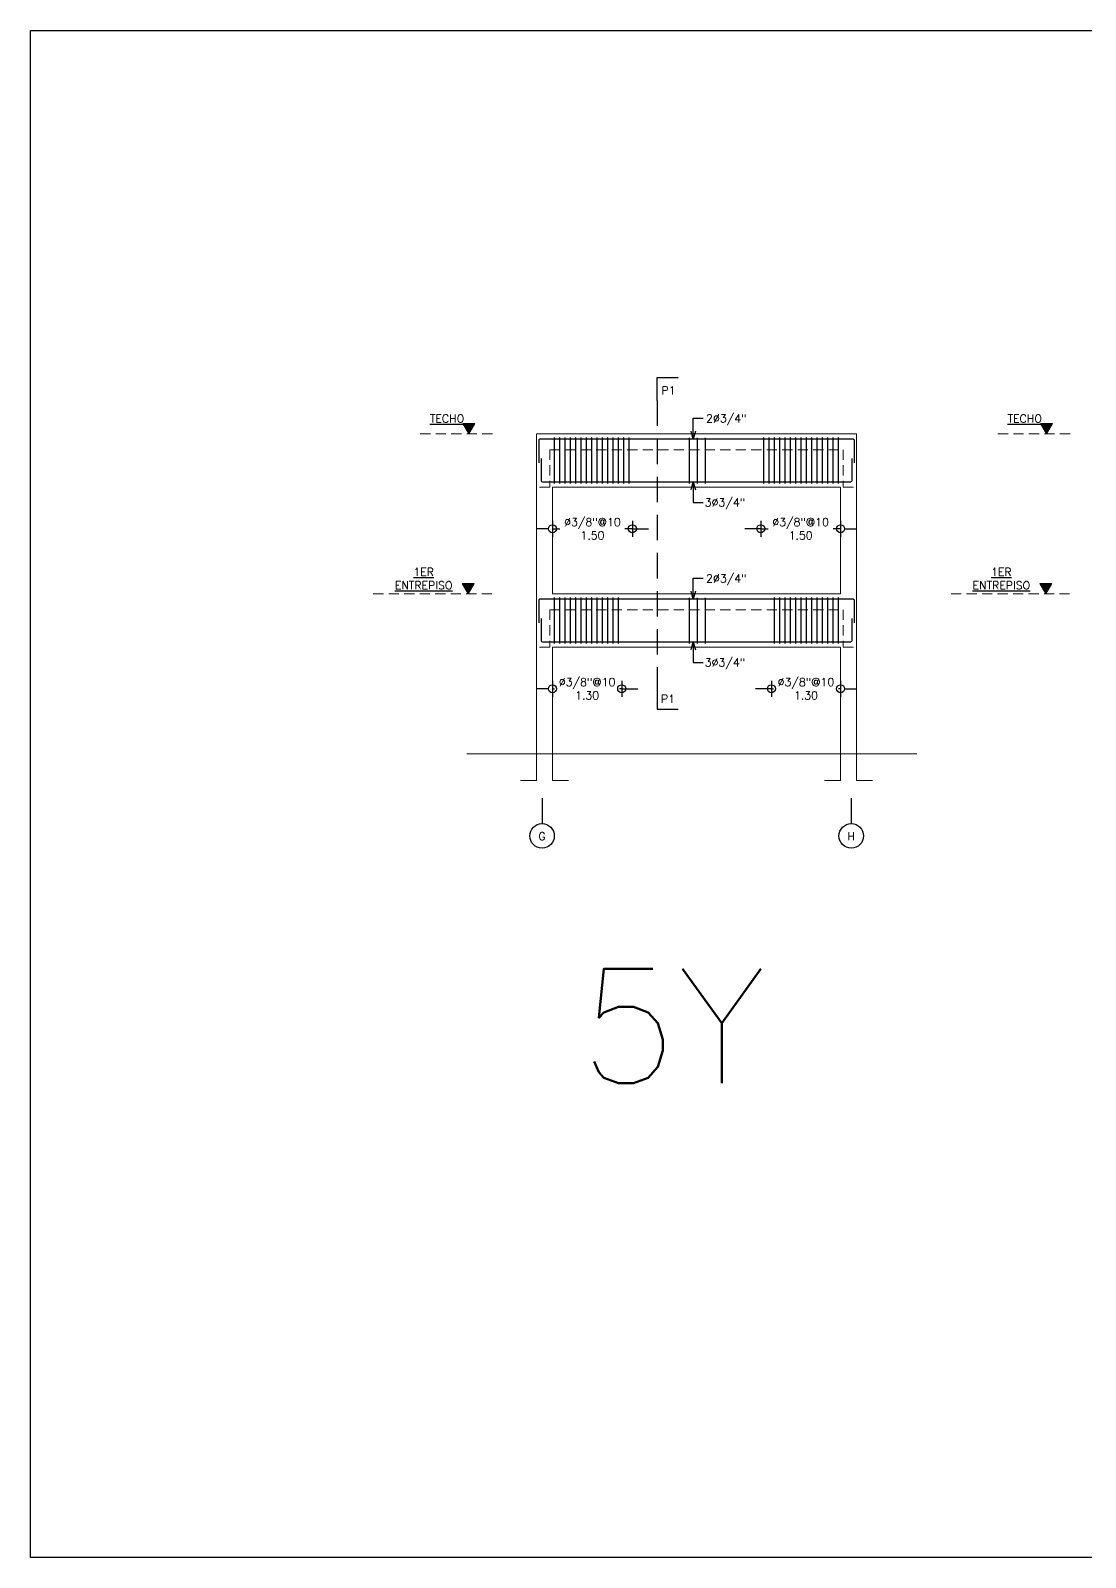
# Model space of a CAD drawing. Header units: metres. Extents: x -44 to 358, y -286 to 66.
# Drawn here: x -5.07 to 14.7, y -246.38 to -217.76 of the extents above; entities that cross this region are included whole.
import ezdxf

# ---------------------------------------------------------------- set-up
doc = ezdxf.new("R2010")
doc.units = ezdxf.units.M
doc.header["$LTSCALE"] = 0.3
doc.header["$PDMODE"] = 3
for name, pattern in [('CONTINUA', [0]), ('HIDDEN', [9.525, 6.35, -3.175]), ('HIDDEN2', [4.7625, 3.175, -1.5875])]:
    doc.linetypes.add(name, pattern=pattern)
for name, color, linetype in [('001-ACERO', 5, 'Continuous'), ('001-DIMLOSA', 4, 'Continuous'), ('001-DIMTEXTO', 4, 'Continuous'), ('001-EJES', 4, 'Continuous'), ('002-SECCION', 1, 'CONTINUA'), ('ACERO', 5, 'Continuous'), ('DIMPORTICO', 4, 'Continuous'), ('DIMTEXTO', 4, 'Continuous'), ('SECCION', 1, 'Continuous'), ('TEXTO1', 1, 'Continuous'), ('VIGA-LOSA', 1, 'Continuous')]:
    doc.layers.add(name, color=color, linetype=linetype)
doc.layers.add('Losa', color=8, linetype='HIDDEN', lineweight=18)
doc.styles.add('SIMPLEX', font='simplex_.ttf', dxfattribs={"height": 0.2})
doc.styles.add('SMPLEX', font='simplex.shx')
doc.dimstyles.new('BDIM-75', dxfattribs={"dimscale": 0.75, "dimtxt": 0.2, "dimasz": 0.2, "dimexe": 0.2, "dimexo": 0.2, "dimgap": 0.1, "dimtad": 0, "dimtih": 1, "dimtoh": 1, "dimzin": 0, "dimdsep": 46, "dimtxsty": 'SIMPLEX', "dimblk": 'OBLIQUE', "dimcen": 0.2, "dimdle": 0.2, "dimclrd": 4, "dimclre": 4, "dimclrt": 256, "dimadec": 0, "dimazin": 0, "dimtfac": 1, "dimtofl": 0, "dimtmove": 1, "dimatfit": 3, "dimldrblk": 'OPEN30', "dimfxl": 0.15, "dimtfill": 1, "dimtolj": 1, "dimtzin": 0, "dimlwd": -1, "dimlwe": -1, "dimarcsym": 0})
doc.dimstyles.new('DIM-75', dxfattribs={"dimscale": 0.75, "dimtxt": 0.2, "dimasz": 0.2, "dimexe": 0.2, "dimexo": 0.2, "dimgap": 0.1, "dimtad": 0, "dimtih": 1, "dimtoh": 1, "dimzin": 0, "dimdsep": 46, "dimtxsty": 'SMPLEX', "dimblk1": 'OBLIQUE', "dimblk2": 'OBLIQUE', "dimsah": 1, "dimcen": 0.2, "dimclrd": 4, "dimclre": 4, "dimclrt": 4, "dimadec": 0, "dimazin": 0, "dimtfac": 1, "dimtmove": 0, "dimatfit": 3, "dimldrblk": 'OBLIQUE', "dimfxl": 0.2, "dimfxlon": 1, "dimtfill": 1, "dimtolj": 1, "dimtzin": 0, "dimarcsym": 0})

# ---------------------------------------------------------------- blocks, each defined once
blk = doc.blocks.new('A$C2BC87D2B')
at = {"layer": '001-DIMTEXTO', "lineweight": 0}
h = blk.add_hatch(color=4, dxfattribs=at)
h.dxf.hatch_style = 1
h.paths.add_polyline_path([(0, 0), (0.112, 0.194), (-0.112, 0.194)])
at = {"layer": '001-DIMTEXTO', "color": 4, "lineweight": 0, "flags": 128}
blk.add_lwpolyline([(0, 0), (0.112, 0.194), (-0.112, 0.194)], close=True, dxfattribs=at)
blk = doc.blocks.new('*U1536')
at = {"layer": '001-ACERO'}
blk.add_line((-0.001, -0.435), (0.001, 0.428), dxfattribs=at)
blk = doc.blocks.new('*U1537')
at = {"layer": 'VIGA-LOSA', "color": 0, "linetype": 'ByBlock', "lineweight": -2, "transparency": 16777216}
for p in [(0, 0), (0.1, 0), (0.2, 0), (0.3, 0), (0.4, 0), (0.5, 0), (0.6, 0), (0.7, 0), (0.8, 0), (0.9, 0), (1, 0), (1.1, 0), (1.2, 0)]:
    blk.add_blockref('*U1536', p, dxfattribs=at)
blk = doc.blocks.new('_DotBlank')
at = {"color": 0, "linetype": 'ByBlock', "lineweight": -2}
blk.add_line((-0.5, 0), (-1, 0), dxfattribs=at)
blk.add_circle((0, 0), 0.5, dxfattribs=at)
blk = doc.blocks.new('_Origin')
at = {"color": 0, "linetype": 'ByBlock', "lineweight": -2}
blk.add_line((0, 0), (-1, 0), dxfattribs=at)
blk.add_circle((0, 0), 0.5, dxfattribs=at)
blk = doc.blocks.new('*D1538')
at = {"layer": '001-DIMTEXTO', "color": 4, "lineweight": -2, "transparency": 16777216}
for p, q in [((4.563, -230.1), (4.413, -230.1)), ((4.713, -229.95), (4.713, -230.25)), ((4.713, -230.1), (4.751, -230.1)), ((6.01, -230.1), (5.972, -230.1)), ((6.01, -229.95), (6.01, -230.25)), ((6.16, -230.1), (6.31, -230.1))]:
    blk.add_line(p, q, dxfattribs=at)
at = {"layer": 'DEFPOINTS', "color": 0, "transparency": 16777216}
for p in [(4.713, -229.32), (6.01, -229.32), (6.01, -230.1)]:
    blk.add_point(p, dxfattribs=at)
at = {"layer": '001-DIMTEXTO', "color": 4, "lineweight": -2, "transparency": 16777216, "xscale": 0.15, "yscale": 0.15, "zscale": 0.15}
blk.add_blockref('_DotBlank', (4.713, -230.1), dxfattribs=at)
at = {"layer": '001-DIMTEXTO', "color": 4, "lineweight": -2, "transparency": 16777216, "xscale": 0.15, "yscale": 0.15, "zscale": 0.15, "rotation": 180}
blk.add_blockref('_Origin', (6.01, -230.1), dxfattribs=at)
at = {"layer": '001-DIMTEXTO', "color": 4, "transparency": 16777216, "insert": (5.362, -230.1), "char_height": 0.15, "attachment_point": 5, "style": 'SMPLEX'}
blk.add_mtext('\\A1;∅3/8"@10\\P1.30', dxfattribs=at)
blk = doc.blocks.new('_OBLIQUE')
at = {"color": 0, "linetype": 'ByBlock'}
blk.add_line((-0.5, -0.5), (0.5, 0.5), dxfattribs=at)
blk = doc.blocks.new('*U1539')
at = {"layer": '001-ACERO'}
blk.add_line((-0.001, -0.435), (0.001, 0.428), dxfattribs=at)
blk = doc.blocks.new('*U1540')
at = {"layer": 'VIGA-LOSA', "color": 0, "linetype": 'ByBlock', "lineweight": -2, "transparency": 16777216}
for p in [(0, 0), (0.1, 0), (0.2, 0), (0.3, 0), (0.4, 0), (0.5, 0), (0.6, 0), (0.7, 0), (0.8, 0), (0.9, 0), (1, 0), (1.1, 0), (1.2, 0)]:
    blk.add_blockref('*U1539', p, dxfattribs=at)
blk = doc.blocks.new('*D1541')
at = {"layer": '001-DIMTEXTO', "color": 4, "lineweight": -2, "transparency": 16777216}
for p, q in [((8.666, -230.1), (8.516, -230.1)), ((8.816, -229.95), (8.816, -230.25)), ((8.816, -230.1), (8.854, -230.1)), ((10.113, -230.1), (10.075, -230.1)), ((10.113, -229.95), (10.113, -230.25)), ((10.263, -230.1), (10.413, -230.1))]:
    blk.add_line(p, q, dxfattribs=at)
at = {"layer": 'DEFPOINTS', "color": 0, "transparency": 16777216}
for p in [(8.816, -229.32), (10.113, -229.32), (8.816, -230.1)]:
    blk.add_point(p, dxfattribs=at)
at = {"layer": '001-DIMTEXTO', "color": 4, "lineweight": -2, "transparency": 16777216, "xscale": 0.15, "yscale": 0.15, "zscale": 0.15}
blk.add_blockref('_Origin', (8.816, -230.1), dxfattribs=at)
at = {"layer": '001-DIMTEXTO', "color": 4, "lineweight": -2, "transparency": 16777216, "xscale": 0.15, "yscale": 0.15, "zscale": 0.15, "rotation": 180}
blk.add_blockref('_DotBlank', (10.113, -230.1), dxfattribs=at)
at = {"layer": '001-DIMTEXTO', "color": 4, "transparency": 16777216, "insert": (9.464, -230.1), "char_height": 0.15, "attachment_point": 5, "style": 'SMPLEX'}
blk.add_mtext('\\A1;∅3/8"@10\\P1.30', dxfattribs=at)
blk = doc.blocks.new('_Open30')
at = {"color": 0, "lineweight": -2}
for p, q in [((-1, 0.27), (0, 0)), ((0, 0), (-1, -0.27)), ((0, 0), (-1, 0))]:
    blk.add_line(p, q, dxfattribs=at)
blk = doc.blocks.new('*U1542')
at = {"layer": '001-ACERO'}
blk.add_line((-0.001, -0.685), (0.001, 0.175), dxfattribs=at)
blk = doc.blocks.new('*U1543')
at = {"layer": 'VIGA-LOSA', "color": 0, "linetype": 'ByBlock', "lineweight": -2, "transparency": 16777216}
for p in [(0, 0), (0.15, 0), (0.3, 0)]:
    blk.add_blockref('*U1542', p, dxfattribs=at)
blk = doc.blocks.new('*U1544')
at = {"layer": '001-ACERO'}
blk.add_line((-0.001, -0.685), (0.001, 0.175), dxfattribs=at)
blk = doc.blocks.new('*U1545')
at = {"layer": 'VIGA-LOSA', "color": 0, "linetype": 'ByBlock', "lineweight": -2, "transparency": 16777216}
for p in [(0, 0), (0.15, 0), (0.3, 0)]:
    blk.add_blockref('*U1544', p, dxfattribs=at)
blk = doc.blocks.new('*U1683')
at = {"layer": '001-ACERO'}
blk.add_line((-0.001, -0.435), (0.001, 0.428), dxfattribs=at)
blk = doc.blocks.new('*U1684')
at = {"layer": 'VIGA-LOSA', "color": 0, "linetype": 'ByBlock', "lineweight": -2, "transparency": 16777216}
for p in [(0, 0), (0.1, 0), (0.2, 0), (0.3, 0), (0.4, 0), (0.5, 0), (0.6, 0), (0.7, 0), (0.8, 0), (0.9, 0), (1, 0), (1.1, 0), (1.2, 0), (1.3, 0), (1.4, 0)]:
    blk.add_blockref('*U1683', p, dxfattribs=at)
blk = doc.blocks.new('*D1685')
at = {"layer": '001-DIMTEXTO', "color": 4, "lineweight": -2, "transparency": 16777216}
for p, q in [((8.616, -226.95), (8.616, -227.25)), ((10.113, -226.95), (10.113, -227.25)), ((8.466, -227.1), (8.316, -227.1)), ((8.616, -227.1), (8.754, -227.1)), ((10.113, -227.1), (9.975, -227.1)), ((10.263, -227.1), (10.413, -227.1))]:
    blk.add_line(p, q, dxfattribs=at)
at = {"layer": 'DEFPOINTS', "color": 0, "transparency": 16777216}
for p in [(8.616, -226.32), (10.113, -226.32), (8.616, -227.1)]:
    blk.add_point(p, dxfattribs=at)
at = {"layer": '001-DIMTEXTO', "color": 4, "lineweight": -2, "transparency": 16777216, "xscale": 0.15, "yscale": 0.15, "zscale": 0.15}
blk.add_blockref('_Origin', (8.616, -227.1), dxfattribs=at)
at = {"layer": '001-DIMTEXTO', "color": 4, "lineweight": -2, "transparency": 16777216, "xscale": 0.15, "yscale": 0.15, "zscale": 0.15, "rotation": 180}
blk.add_blockref('_DotBlank', (10.113, -227.1), dxfattribs=at)
at = {"layer": '001-DIMTEXTO', "color": 4, "transparency": 16777216, "insert": (9.364, -227.1), "char_height": 0.15, "attachment_point": 5, "style": 'SMPLEX'}
blk.add_mtext('\\A1;∅3/8"@10\\P1.50', dxfattribs=at)
blk = doc.blocks.new('*U1686')
at = {"layer": '001-ACERO'}
blk.add_line((-0.001, -0.435), (0.001, 0.428), dxfattribs=at)
blk = doc.blocks.new('*U1687')
at = {"layer": 'VIGA-LOSA', "color": 0, "linetype": 'ByBlock', "lineweight": -2, "transparency": 16777216}
for p in [(0, 0), (0.1, 0), (0.2, 0), (0.3, 0), (0.4, 0), (0.5, 0), (0.6, 0), (0.7, 0), (0.8, 0), (0.9, 0), (1, 0), (1.1, 0), (1.2, 0), (1.3, 0), (1.4, 0)]:
    blk.add_blockref('*U1686', p, dxfattribs=at)
blk = doc.blocks.new('*D1688')
at = {"layer": '001-DIMTEXTO', "color": 4, "lineweight": -2, "transparency": 16777216}
for p, q in [((4.713, -226.95), (4.713, -227.25)), ((6.21, -226.95), (6.21, -227.25)), ((4.563, -227.1), (4.413, -227.1)), ((4.713, -227.1), (4.851, -227.1)), ((6.21, -227.1), (6.072, -227.1)), ((6.36, -227.1), (6.51, -227.1))]:
    blk.add_line(p, q, dxfattribs=at)
at = {"layer": 'DEFPOINTS', "color": 0, "transparency": 16777216}
for p in [(4.713, -226.32), (6.21, -226.32), (6.21, -227.1)]:
    blk.add_point(p, dxfattribs=at)
at = {"layer": '001-DIMTEXTO', "color": 4, "lineweight": -2, "transparency": 16777216, "xscale": 0.15, "yscale": 0.15, "zscale": 0.15}
blk.add_blockref('_DotBlank', (4.713, -227.1), dxfattribs=at)
at = {"layer": '001-DIMTEXTO', "color": 4, "lineweight": -2, "transparency": 16777216, "xscale": 0.15, "yscale": 0.15, "zscale": 0.15, "rotation": 180}
blk.add_blockref('_Origin', (6.21, -227.1), dxfattribs=at)
at = {"layer": '001-DIMTEXTO', "color": 4, "transparency": 16777216, "insert": (5.462, -227.1), "char_height": 0.15, "attachment_point": 5, "style": 'SMPLEX'}
blk.add_mtext('\\A1;∅3/8"@10\\P1.50', dxfattribs=at)
blk = doc.blocks.new('*U2344')
at = {"color": 8, "linetype": 'HIDDEN2', "ltscale": 0.5}
blk.add_line((0, 2.425), (0, -2.927), dxfattribs=at)
at = {"color": 6, "linetype": 'CONTINUA'}
for points in [[(0, 2.425), (0, 2.856), (0.391, 2.856)], [(0, -2.927), (0, -3.358), (0.391, -3.358)]]:
    blk.add_lwpolyline(points, dxfattribs=at)
at = {"color": 4, "style": 'SMPLEX'}
for tag, p in [('P##', (0.078, 2.539)), ('P#', (0.069, -3.243))]:
    blk.add_attdef(tag, p, '', height=0.15, dxfattribs=at)

msp = doc.modelspace()

# ---------------------------------------------------------------- linework, layer by layer
at = {"layer": '001-EJES', "color": 1, "ltscale": 0.02}
for p, q in [((4.5172236, -232.1491684), (4.5172236, -232.6273824)), ((10.3130096, -232.1491684), (10.3130096, -232.6273824))]:
    msp.add_line(p, q, dxfattribs=at)
at = {"layer": '001-EJES', "color": 1}
for centre in [(4.5172236, -232.8574122), (10.3130096, -232.8574122)]:
    msp.add_circle(centre, 0.2300299, dxfattribs=at)
at = {"layer": '002-SECCION', "lineweight": 0}
for p, q in [((4.4130096, -231.8196434), (4.4130096, -225.3196434)), ((4.4130096, -225.3196434), (10.4130096, -225.3196434)), ((10.4130096, -231.8196434), (10.4130096, -225.3196434)), ((4.7130096, -228.3196434), (4.7130096, -226.3196434)), ((4.7130096, -226.3196434), (10.1130096, -226.3196434)), ((10.1130096, -228.3196434), (10.1130096, -226.3196434)), ((4.7130096, -228.3196434), (10.1130096, -228.3196434)), ((4.7130096, -231.8196434), (4.7130096, -229.3196434)), ((4.7130096, -229.3196434), (10.1130096, -229.3196434)), ((10.1130096, -231.8196434), (10.1130096, -229.3196434)), ((4.1130096, -231.8196434), (4.4130096, -231.8196434)), ((4.7130096, -231.8196434), (5.0130096, -231.8196434)), ((9.8130096, -231.8196434), (10.1130096, -231.8196434)), ((10.4130096, -231.8196434), (10.7130096, -231.8196434))]:
    msp.add_line(p, q, dxfattribs=at)
at = {"layer": 'ACERO'}
for points in [[(4.4769714, -225.4196434, 0.4142135624), (4.4569714, -225.4396434), (4.4569714, -225.8623905)], [(10.3490479, -225.4196434, -0.4142135624), (10.3690479, -225.4396434), (10.3690479, -225.8623905)], [(4.502075, -225.7835448), (4.5035711, -226.2001155, 0.4073149712), (4.5235656, -226.2196434)], [(10.3239443, -225.7835448), (10.3224481, -226.2001155, -0.4073149712), (10.3024537, -226.2196434)], [(4.4769714, -228.4196434, 0.4142135624), (4.4569714, -228.4396434), (4.4569714, -228.8623905)], [(10.3490479, -228.4196434, -0.4142135624), (10.3690479, -228.4396434), (10.3690479, -228.8623905)], [(4.502075, -228.7835448), (4.5035711, -229.2001155, 0.4073149712), (4.5235656, -229.2196434)], [(10.3239443, -228.7835448), (10.3224481, -229.2001155, -0.4073149712), (10.3024537, -229.2196434)]]:
    msp.add_lwpolyline(points, format="xyb", dxfattribs=at)
for points in [[(10.3490479, -225.4196434), (4.4769714, -225.4196434)], [(4.5235656, -226.2196434), (10.3024537, -226.2196434)], [(10.3490479, -228.4196434), (4.4769714, -228.4196434)], [(4.5235656, -229.2196434), (10.3024537, -229.2196434)]]:
    msp.add_lwpolyline(points, dxfattribs=at)
at = {"layer": 'DIMTEXTO'}
msp.add_lwpolyline([(-5.0701956, -217.7611052), (196.66926, -217.7611052), (196.66926, -246.3838365), (-5.0701956, -246.3838365)], close=True, dxfattribs=at)
at = {"layer": 'Losa', "lineweight": 0, "ltscale": 0.1}
for p, q in [((3.5867716, -225.3196434), (2.177426, -225.3196434)), ((14.4148775, -225.3196434), (13.0055319, -225.3196434)), ((4.6630096, -225.6196434), (10.1630096, -225.6196434)), ((3.5789503, -228.3196434), (1.3270812, -228.3196434)), ((14.4070562, -228.3196434), (12.1551871, -228.3196434)), ((4.6630096, -228.6196434), (10.1630096, -228.6196434))]:
    msp.add_line(p, q, dxfattribs=at)
for points in [[(4.6630096, -225.6196434), (4.6630096, -226.3196434), (4.4130096, -226.3196434), (4.4130096, -225.6196434)], [(10.1630096, -225.6196434), (10.1630096, -226.3196434), (10.4130096, -226.3196434), (10.4130096, -225.6196434)], [(4.6630096, -228.6196434), (4.6630096, -229.3196434), (4.4130096, -229.3196434), (4.4130096, -228.6196434)], [(10.1630096, -228.6196434), (10.1630096, -229.3196434), (10.4130096, -229.3196434), (10.4130096, -228.6196434)]]:
    msp.add_lwpolyline(points, dxfattribs=at)
at = {"layer": 'SECCION', "color": 8, "lineweight": 0, "ltscale": 0.0003}
msp.add_line((3.1102477, -231.3196434), (11.5449042, -231.3196434), dxfattribs=at)

# ---------------------------------------------------------------- block references
msp.add_blockref('*U2344', (6.6768169, -227.1216059)).add_auto_attribs({'P#': 'P1', 'P##': 'P1'})
at = {"layer": 'TEXTO1', "ltscale": 2}
for p in [(3.142487, -225.319377), (13.970593, -225.319377), (3.1346657, -228.319377), (13.9627716, -228.319377)]:
    msp.add_blockref('A$C2BC87D2B', p, dxfattribs=at)
at = {"layer": 'VIGA-LOSA'}
for name, p in [('*U1687', (4.7511099, -225.8166023)), ('*U1545', (7.2794587, -225.5685711)), ('*U1537', (4.7511099, -228.8166023)), ('*U1543', (7.2794587, -228.5685711))]:
    msp.add_blockref(name, p, dxfattribs=at)
at = {"layer": 'VIGA-LOSA', "xscale": -1}
for name, p in [('*U1684', (10.0749094, -225.8166023)), ('*U1540', (10.0749094, -228.8166023))]:
    msp.add_blockref(name, p, dxfattribs=at)

# ---------------------------------------------------------------- texts
at = {"layer": 'DIMPORTICO', "color": 4, "style": 'SMPLEX'}
for s, p in [('2∅3/4"', (7.5933759, -225.1057089)), ('3∅3/4"', (7.5673038, -226.6822199)), ('2∅3/4"', (7.5933759, -228.1057089)), ('3∅3/4"', (7.5673038, -229.6822199))]:
    msp.add_text(s, height=0.15, rotation=360, dxfattribs=at).set_placement(p)
at = {"layer": 'DIMTEXTO', "color": 4, "insert": (6.9646456, -236.4207859), "char_height": 2.14629826, "attachment_point": 5, "style": 'SMPLEX'}
msp.add_mtext('5Y', dxfattribs=at)

# ---------------------------------------------------------------- dimensions: what is measured, and where the dimension line sits
at = {"layer": '001-DIMTEXTO'}
for base, p1, p2, angle, picture, middle in [((6.2103873, -227.0997022), (4.7130096, -226.3196434), (6.2103873, -226.3196434), 0, '*D1688', (5.4616985, -227.0997022)), ((8.6156319, -227.0997022), (10.1130096, -226.3196434), (8.6156319, -226.3196434), 180, '*D1685', (9.3643208, -227.0997022))]:
    dim = msp.add_linear_dim(base=base, p1=p1, p2=p2, angle=angle, text='∅3/8"@10\\P<>', dimstyle='DIM-75', override={"dimblk1": 'DotBlank', "dimblk2": 'Origin', "dimtfill": 0}, dxfattribs=at)
    dim.commit()
    dim.dimension.update_dxf_attribs({"geometry": picture, "text_midpoint": middle})
dim = msp.add_linear_dim(base=(6.0103873, -230.0997022), p1=(4.7130096, -229.3196434), p2=(6.0103873, -229.3196434), text='∅3/8"@10\\P<>', dimstyle='DIM-75', override={"dimblk1": 'DotBlank', "dimblk2": 'Origin', "dimtfill": 0}, dxfattribs=at)
dim.commit()
dim.dimension.update_dxf_attribs({"geometry": '*D1538', "text_midpoint": (5.3616985, -230.0997022), "dimtype": 160})
dim = msp.add_linear_dim(base=(8.8156319, -230.0997022), p1=(10.1130096, -229.3196434), p2=(8.8156319, -229.3196434), angle=180, text='∅3/8"@10\\P<>', dimstyle='DIM-75', override={"dimblk1": 'DotBlank', "dimblk2": 'Origin', "dimtfill": 0}, dxfattribs=at)
dim.commit()
dim.dimension.update_dxf_attribs({"geometry": '*D1541', "text_midpoint": (9.4643208, -230.0997022), "dimtype": 160})

# ---------------------------------------------------------------- leaders
at = {"layer": '001-DIMLOSA', "lineweight": 0}
for points in [[(7.3514047, -225.4220094), (7.3514047, -225.0254084), (7.5404153, -225.0254084)], [(7.3504709, -226.2193843), (7.3504709, -226.6102573), (7.5394815, -226.6102573)], [(7.3514047, -228.4220094), (7.3514047, -228.0254084), (7.5404153, -228.0254084)], [(7.3504709, -229.2193843), (7.3504709, -229.6102573), (7.5394815, -229.6102573)]]:
    msp.add_leader(points, dimstyle='BDIM-75', override={"dimgap": 0.1, "dimtad": 0}, dxfattribs=at)

# ---------------------------------------------------------------- next in the draw order: texts
at = {"layer": '001-EJES', "color": 4, "ltscale": 0.02, "char_height": 0.15, "width": 0.15, "attachment_point": 5, "style": 'SMPLEX', "bg_fill": 3, "box_fill_scale": 1.25, "bg_fill_color": 256, "bg_fill_true_color": 13158600, "bg_fill_transparency": 0}
for s, insert in [('G', (4.5159011, -232.863387)), ('H', (10.3116871, -232.863387))]:
    msp.add_mtext(s, dxfattribs=dict(at, insert=insert))
at = {"layer": 'TEXTO1', "color": 4, "char_height": 0.15, "width": 0.009586963, "attachment_point": 5, "style": 'SMPLEX', "bg_fill": 2}
for s, insert in [('\\A1;{\\LTECHO }', (2.7372408, -225.0357783)), ('\\A1;{\\LTECHO }', (13.5653467, -225.0357783)), ('\\A1;{\\L1ER ENTREPISO}', (2.2985834, -228.0357783)), ('\\A1;{\\L1ER ENTREPISO}', (13.1266893, -228.0357783))]:
    msp.add_mtext(s, dxfattribs=dict(at, insert=insert))

doc.saveas('drawing.dxf')
